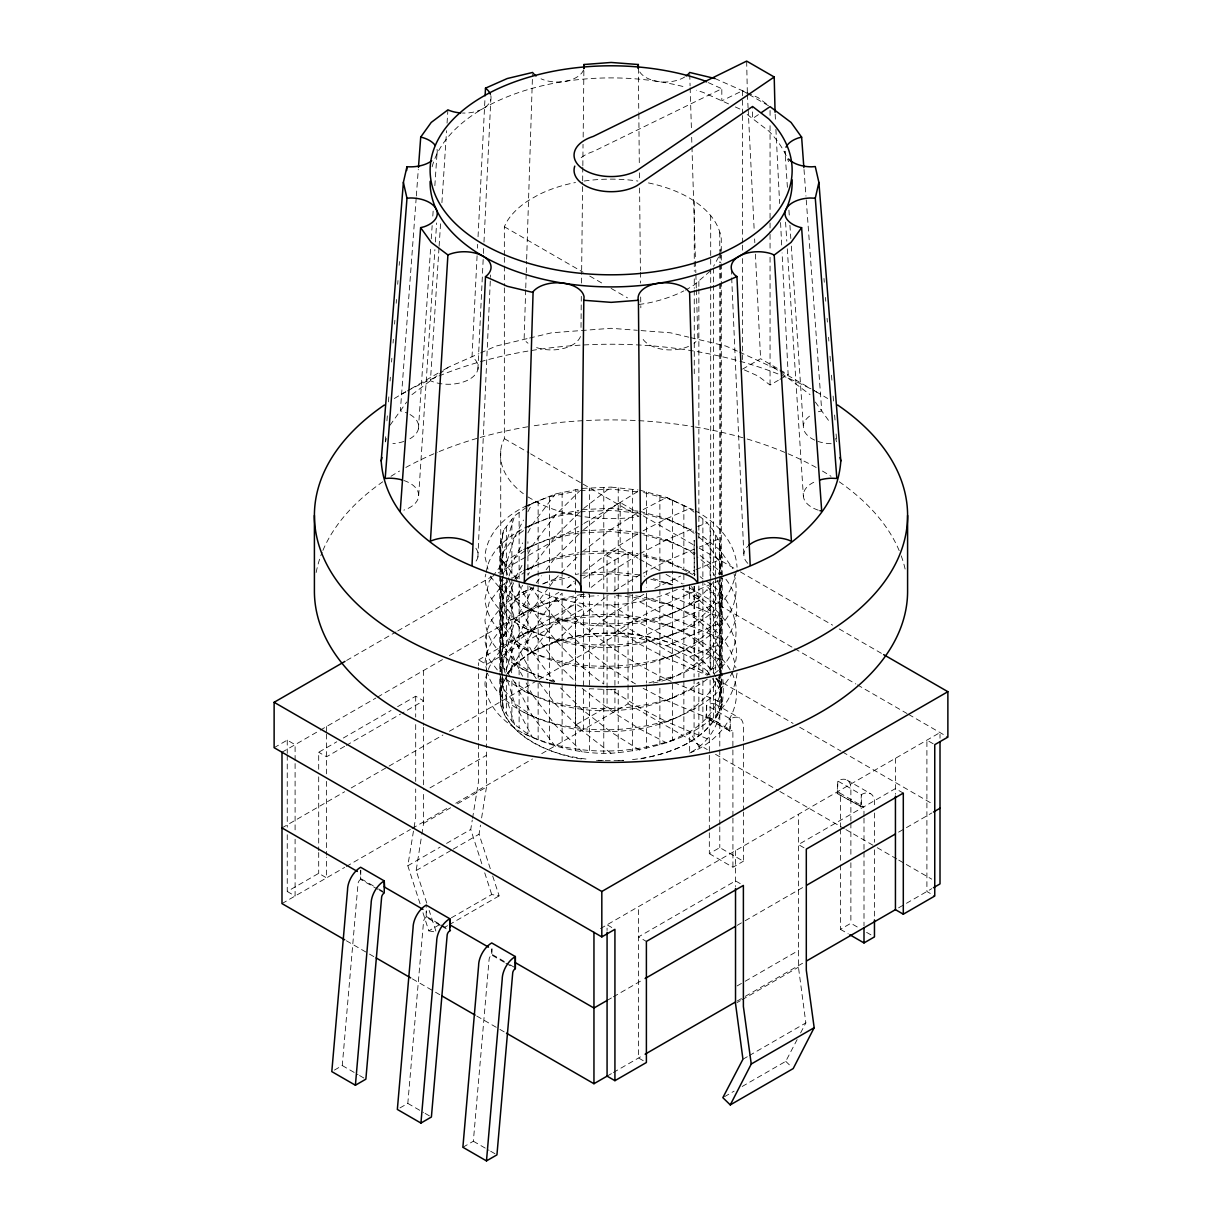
<?xml version="1.0" encoding="UTF-8"?>
<svg xmlns="http://www.w3.org/2000/svg" width="1222" height="1222" viewBox="0 0 1222 1222"><rect width="100%" height="100%" fill="white"/><g stroke="black" fill="none" stroke-linecap="round" stroke-linejoin="round"><path stroke-width="0.75" stroke-dasharray="5 3.75" d="M581.015 327.435L581.305 296.366M581.458 283.061L581.641 272.231M581.657 270.322L582.604 182.353M582.665 180.871L582.772 167.139M582.848 165.642L583.031 144.333M583.169 137.093L583.902 68.325M525.689 289.797L524.116 339.365A29.664 17.123 0 0 0 527.996 343.229M525.75 287.888L526.178 274.553M526.239 272.643L526.606 261.202M526.651 259.293L532.532 74.374M477.894 557.033L490.557 274.965M477.894 369.38L483.362 255.398M483.438 253.504L483.897 244.003M483.988 242.093L490.816 99.608M477.084 255.78L472.028 356.732A29.664 17.123 0 0 1 469.462 379.263A29.664 17.123 0 0 1 430.434 380.745L438.988 248.142M477.466 248.158L477.665 244.354M478.046 236.732L485.027 97.684M732.925 816.174L732.879 732.192A3.712 2.139 -60 0 0 730.282 731.062L705.995 717.772L706.683 705.323L730.282 718.948A18.544 10.708 -60 0 1 743.388 726.51L743.388 810.14M729.595 731.398L730.282 718.948L730.282 731.062L705.995 717.772M864 816.189L863.954 807.864A3.712 2.139 -60 0 0 861.357 806.734L837.085 793.46L837.757 780.995L861.357 794.621A18.544 10.708 -60 0 1 874.463 802.197L874.463 805.787M860.67 807.07L861.357 794.621L861.357 806.734L837.085 793.46M439.11 246.248L440.699 221.625M441.921 202.684L446.565 130.708M447.053 123.132L447.909 109.873M418.672 495.322L434.879 249.639M435.383 242.017L436.636 222.969M418.413 428.861L430.74 246.477M431.259 238.87L432.16 225.581M432.802 216.08L433.321 208.473M434.849 185.683L437.033 153.376M416.198 197.888L400.358 410.806A29.664 17.123 0 0 1 407.063 413.051M416.335 195.994L418.306 169.369M385.297 441.707L385.892 434.131M386.931 420.857L387.389 415.159M388.428 401.885L388.871 396.188M390.078 381.02L390.368 377.231M391.559 362.063L391.865 358.26M393.056 343.092L393.362 339.304M394.553 324.12L394.859 320.332M396.203 303.255L396.493 299.466M397.685 284.298L397.99 280.51M399.182 265.327L399.487 261.539M334.416 1070.09L342.267 1065.553L358.046 883.506A3.712 2.139 -60 0 1 360.643 879.382L360.811 870.186M399.961 1107.926L407.812 1103.405L423.576 921.357A3.712 2.139 -60 0 1 426.188 917.218L426.524 910.94M462.878 1147.275L473.342 1141.241L489.121 959.194A3.712 2.139 -60 0 1 491.718 955.054L492.069 948.776M526.453 507.405L514.676 515.684L503.571 530.287C493.673 581.672 506.275 635.959 536.214 678.638M500.73 579.136C498.5 612.512 506.458 646.942 522.634 676.255M501.295 573.607L503.571 551.473L514.676 515.684M502.609 581.932L499.783 609.595L503.571 646.514L511.896 673.322L511.896 519.35M502.99 578.22L503.571 572.66L514.676 536.87L523.52 520.068M499.966 671.306L503.571 636.234L514.676 600.445L522.634 585.307M426.784 903.195L416.152 870.553L421.559 836.077M421.85 834.275L423.56 823.384L423.56 791.596M490.297 868.674L479.055 834.229L480.49 825.156M481.621 817.9L486.478 787.06L486.478 749.59M420.062 903.73L407.827 865.756L415.694 817.319L415.694 788.954M481.819 863.786L470.745 829.433L472.257 820.115M472.563 818.251L478.612 780.995L478.612 667.487M718.429 574.111C727.319 552.787 717.161 528.164 698.572 515.715M736.27 570.796C727.64 625.038 657.726 643.841 611 647.324C579.885 648.378 549.595 640.359 521.87 626.611C503.647 616.025 486.402 600.139 484.951 577.807L485.806 574.218M719.391 675.674C697.273 725.975 631.27 735.064 582.207 730.771C547.273 723.684 500.027 711.296 487.532 673.337M720.063 672.543C730.114 622.044 665.394 597.94 625.389 594.595M737.049 673.154C729.733 730.496 659.712 749.392 611 753.271C579.885 754.325 549.595 746.306 521.87 732.558C503.647 721.973 486.402 706.087 484.951 683.755C486.998 657.665 509.543 639.488 532.349 630.399C565.511 614.086 603.683 611.443 639.793 617.309C670.359 623.877 703.169 637.029 718.429 666.25C729.503 692.187 711.662 718.643 689.651 731.81L689.651 752.996C719.544 736.881 726.189 704.468 722.217 673.154M733.154 669.9C747.314 633.683 713.969 600.75 682.182 589.31M385.526 441.906L386.305 438.515M719.727 253.886L721.27 247.104M486.234 572.415C488.922 550.587 508.627 535.74 527.11 526.728M503.571 530.287L499.783 546.02L499.783 574.279M500.088 671.84L514.676 621.631L535.251 584.192M503.571 678.607L499.783 694.356L503.571 710.089L514.676 724.692L532.349 737.11L514.676 703.505L503.571 688.903L500.73 677.11M508.566 577.731L499.783 609.595C502.211 638.327 530.867 653.663 555.384 661.667C582.894 669.167 611.703 670.023 639.793 665.44C682.991 655.863 750.094 627.405 733.536 572.263M509.116 575.959L514.676 558.057L522.634 542.935M513.561 582.848C501.616 612.925 495.109 643.261 505.801 674.895M506.351 669.625L514.676 642.818L532.349 609.213L547.319 589.401M504.35 255.398L504.35 226.757L506.351 222.419A110.515 63.804 0 0 1 527.919 200.866L538.138 194.97A110.515 63.804 0 0 1 575.486 182.521M504.35 287.842L504.35 438.652L502.609 442.379A110.515 63.804 0 0 0 523.322 493.673M500.73 688.612L506.351 676.484C480.368 723.363 544.645 754.448 582.207 759.03M718.643 256.987L713.602 266.289M742.197 1086.48L785.761 1061.338L797.111 1039.617M800.609 1032.926L805.848 1022.906L798.44 967.167L798.44 814.295M527.919 511.697L532.349 503.265L555.384 493.948L578.846 489.106M527.919 532.884L532.349 524.452L555.384 493.948M515.562 577.563L522.634 564.121M527.919 554.085L532.349 545.638L555.384 515.134L579.518 491.091M579.518 512.278L555.384 536.321L532.349 566.84L527.919 575.272L527.919 541.713M506.351 526.621L506.351 674.941C525.903 648.393 536.87 615.689 562.12 593.174L562.12 680.715M490.389 576.081C516.448 614.299 567.222 625.924 611 626.122C647.797 623.571 690.262 614.437 712.732 582.527M732.757 671.688C719.575 697.838 692.614 711.296 666.616 721.713L639.793 707.813L611 689.697L589.447 688.719L589.447 752.294M390.047 425.195L406.697 401.992M508.566 673.398C524.773 649.294 555.17 640.496 582.207 634.966C618.638 630.17 656.886 634.096 689.651 651.586C711.128 663.454 729.626 688.612 718.429 713.617C702.696 741.891 669.87 753.455 639.793 759.03M491.534 578.006L489.243 581.046L484.951 598.994C486.998 625.084 509.543 643.261 532.349 652.349L554.421 681.586M492.68 576.494L501.83 564.365L521.87 550.19M536.214 582.909L541.575 575.806M546.158 569.727L555.384 557.507L579.518 533.479M549.61 586.361L555.384 578.693L579.518 554.666M511.896 582.909L503.571 593.846L499.783 630.781L503.571 646.514L514.676 661.117L532.349 673.536L547.96 679.86M710.104 271.147L694.081 285.001A110.515 63.804 0 0 1 685.405 290.103M508.245 672.421C536.55 638.907 583.917 631.438 625.511 633.332C657.864 636.693 692.37 646.224 713.755 672.421M567.466 587.858L574.141 581.214M589.447 685.191L589.447 594.029L582.207 594.366L555.384 621.082L532.349 651.586L514.676 664.004M533.021 651.983L532.349 651.586L555.384 642.268L582.207 615.552L608.113 595.313M719.391 580.572C682.518 596.901 644.086 611.504 611 635.44L582.207 636.738L555.384 642.268M674.04 682.579L718.429 701.26L722.217 704.941L718.429 687.436L722.217 683.755L718.429 680.074L715.649 678.852L715.649 717.513M707.294 679.188C648.851 720.69 562.41 722.339 504.915 678.179M714.442 673.49C748.887 648.118 739.57 599.819 704.422 580.083M689.651 752.996C719.895 741.662 746.642 707.63 732.757 674.636C719.575 648.47 692.614 635.028 666.616 624.61L639.793 638.51L611 635.44M583.658 508.474L611 487.104L637.976 489.976M583.658 529.661L611 508.291L638.342 491.091M582.207 551.977L611 529.477L638.342 512.278M583.658 572.033L611 550.679L638.342 533.464M582.207 636.738L611 614.238L646.514 592.639L646.514 683.037M411.967 394.63L437.965 375.078M439.462 373.947L448.489 367.15L478.902 353.677M506.458 582.283L501.83 585.567L489.243 602.232L484.951 620.18C486.998 646.285 509.543 664.463 532.349 673.536M512.629 577.93L521.87 571.377M514.676 724.692L503.571 688.903L499.783 651.968L503.571 615.048L514.676 600.445L532.349 588.026C509.543 597.1 486.998 615.277 484.951 641.382L489.243 659.33L497.262 669.931M582.207 594.366C543.805 601.56 491.091 617.202 484.951 662.568L487.089 671.535M527.919 506.382L532.349 503.265L528.851 504.778M523.52 530.669L514.676 536.87L503.571 551.473L499.783 567.207L501.478 574.294M527.919 527.568L532.349 524.452L555.384 515.134L578.846 510.292M524.986 550.817L514.676 558.057L503.571 572.66L499.783 588.393L503.571 604.142L514.676 618.744L532.349 652.349M527.919 548.754L532.349 545.638L555.384 536.321L578.846 531.478M514.676 579.243L524.986 572.003M527.919 569.956L532.349 566.84L555.384 557.507L578.846 552.68M532.349 609.213L514.676 621.631L503.571 636.234L499.783 651.968L503.571 667.701L510.781 677.187M532.349 630.399L514.676 642.818L503.571 657.421L499.783 694.356L499.783 673.154M758.404 114.624L752.584 118.61L752.584 106.497M638.342 554.651L611 571.865L589.447 588.714L589.447 488.082M613.887 591.234L639.793 574.936L644.834 576.31M401.274 394.385L409.416 389.681M411.05 388.749L441.982 370.908M443.617 369.976L448.489 367.15M742.533 369.12L760.603 358.703L778.429 368.983M744.259 369.884L758.037 375.994L770.059 385.037L778.292 380.302M779.926 379.339L788.159 374.604L782.08 252.939M346.636 660.43L396.065 631.896M397.715 630.949L491.641 576.708M498.24 572.904L582.283 524.391M583.917 523.444L620.18 502.502L641.581 514.874M274.125 747.696L287.246 740.135L295.098 744.672L295.098 761.703M607.074 687.925L607.074 555.491L620.18 547.914L637.945 558.179M281.992 752.248L318.698 731.046M320.271 730.145L375.887 698.037M377.522 697.09L442.914 659.33M449.375 655.603L558.821 592.426M567.039 587.675L575.257 582.925M583.474 578.189L628.047 552.451L628.047 703.811L540.735 754.218M318.698 769.264L318.698 752.248L336.783 741.8M343.351 738.012L391.04 710.486M397.608 706.683L415.694 696.235L423.56 700.786L402.191 713.129M478.612 659.911L575.608 603.912L583.474 608.464L486.478 664.463L478.612 659.911L478.612 665.593M344.65 746.337L326.564 756.785L318.698 752.248M346.284 745.389L400.541 714.076M281.992 827.92L344.65 791.749M351.218 787.946L442.914 735.018M449.375 731.291L537.436 680.44M539.085 679.493L628.047 628.139L708.913 674.834M430.007 787.869L486.478 755.272M287.246 834.733L287.246 891.495L318.698 873.333L326.564 877.87L326.564 857.05M575.608 603.912L575.608 724.997L607.074 706.835L614.926 711.372L614.926 595.969M281.992 903.593L344.65 867.421M346.284 866.474L410.409 829.463M412.058 828.516L449.375 806.963M455.821 803.236L532.502 758.969M423.56 823.384L450.979 807.543M457.44 803.816L486.478 787.06M407.827 865.756L440.088 847.136M446.549 843.409L470.745 829.433M416.152 870.553L451.636 850.069M453.255 849.137L479.055 834.229M422.98 912.758L428.8 930.843L440.088 924.321M451.392 917.798L491.718 894.519L499.156 895.863L492.665 875.93M444.304 927.529L447.542 925.68M449.146 924.749L499.156 895.863M709.325 832.824L709.325 853.643L719.789 847.594L743.388 861.22L743.388 812.034M600.521 928.567L940.008 732.574L940.008 738.241M709.325 853.643L732.925 867.269L743.388 861.22M607.074 1000.467L611.779 997.732M613.352 996.831L643.459 979.448M737.141 925.375L743.587 921.648M745.206 920.716L803.373 887.126M898.582 832.151L904.876 828.531M906.449 827.615L931.806 812.981M737.141 985.91L743.587 982.183M745.206 981.251L798.44 950.517M840.4 864.993L840.4 929.316L850.879 923.282L858.73 927.819M607.074 1076.139L611.779 1073.42M613.352 1072.504L643.459 1055.136M737.141 1001.047L743.587 997.32M745.206 996.388L803.373 962.799M898.582 907.839L904.876 904.204M906.449 903.302L931.806 888.654M737.141 1002.559L740.364 1000.696M741.983 999.764L798.44 967.167M742.945 1059.23L747.772 1056.434M749.392 1055.503L805.848 1022.906M724.447 1096.73L734.132 1091.139M643.154 509.62L666.616 497.476L693.607 509.986M643.154 530.806L666.616 518.663L689.651 508.566L694.081 512.125M639.793 553.749L666.616 539.849L694.081 527.996M643.154 573.194L666.616 561.035L694.264 549.106M654.87 588.317L680.593 576.097M747.375 93.544L742.518 90.734L721.82 100.846L721.82 88.732L593.296 151.528A37.072 21.4 0 0 0 579.427 159.196M529.401 586.697C574.264 610.664 631.362 610.526 677.309 589.416M611 604.936L639.793 623.052L666.616 636.952C692.416 626.886 720.323 608.067 722.217 577.807L722.217 671.397M582.207 603.637L611 626.122L639.793 644.238L666.616 658.139C692.416 648.072 720.323 629.254 722.217 598.994C720.827 581.932 711.372 566.366 697.136 556.942M653.205 682.976C697.945 675.751 749.651 624.671 704.361 583.933M643.154 688.368L666.616 700.512L689.651 689.422L698.862 682.029L698.862 735.461M639.793 601.866L666.616 615.751L700.13 600.124L691.56 586.514M555.384 598.093C586.514 632.4 624.87 659.483 666.616 679.325C709.127 666.754 762.116 621.112 723.317 576.051M480.613 352.914L496.086 346.07L527.767 338.494M685.313 574.035L694.264 570.307M666.616 624.61L718.429 602.675L722.217 598.994L718.429 595.313L707.324 590.486M639.793 638.51L666.616 645.796L718.429 623.877L722.217 620.18L718.429 616.499L666.616 594.564M527.11 505.526C506.427 515.058 486.738 532.548 484.951 556.621L487.96 569.177M528.851 525.964L532.349 524.452M527.11 547.914L532.349 545.638M527.11 569.101L532.349 566.84M718.429 539.116L699.427 547.059M700.13 600.124L689.651 604.676L689.651 583.474M666.616 645.796L689.651 656.886L707.324 671.077L718.429 666.25L722.217 662.568L718.429 658.872L666.616 636.952M525.353 506.382L547.975 497.125L578.373 490.74M525.353 527.568L547.975 518.311L578.373 511.926M523.612 549.472L547.975 539.498L578.373 533.113M523.612 570.659L547.975 560.684L578.373 554.299M521.87 592.563L532.303 588.286M542.751 584.024L547.975 581.886L569.437 577.364M521.87 613.75L547.975 603.072L578.373 596.687L598.306 595.71M521.87 634.936C568.933 611.917 624.793 611.489 674.025 627.787M543.057 583.688L555.384 578.693L562.12 577.319M697.701 526.56L707.324 522.741M695.99 569.62L718.429 560.302L722.217 556.621L722.217 574.279M689.651 656.886L718.429 645.063L722.217 641.382C720.751 618.546 703.551 600.277 683.862 590.532M674.025 612.573C624.793 628.887 568.933 628.444 521.87 605.425M674.025 633.775C624.793 650.073 568.933 649.646 521.87 626.611M674.025 654.961C624.793 671.26 568.933 670.832 521.87 647.813M648.989 682.869L674.025 676.148M674.025 697.334C624.793 713.648 568.933 713.205 521.87 690.186M674.025 718.521C624.793 734.834 568.933 734.391 521.87 711.372M674.025 739.722C624.793 756.021 568.933 755.593 521.87 732.558M529.6 338.051L551.519 332.812L611 328.29L637.319 330.291M818.404 411.722L821.734 410.943L806.108 198.01M639.014 304.507L646.514 303.346A110.515 63.804 0 0 0 683.862 290.897M632.553 759.58C667.334 755.517 708.867 741.662 721.27 705.384L721.27 576.876M611 689.697L618.225 688.918L618.225 752.492M618.225 760.664L623.602 760.252M580.19 490.648L611 489.136L638.19 491.947M580.19 511.835L611 510.322L638.19 513.133M580.19 533.021L611 531.524L638.19 534.32M580.19 554.208L611 552.711L638.19 555.506M580.19 575.409L611 573.897L638.19 576.692M582.207 488.403L611 487.104M582.207 509.605L611 508.291L637.976 511.178M582.207 530.791L611 529.477L637.976 532.364M584.024 551.901L611 550.679L637.976 553.551M596.489 760.664L623.694 760.664M641.076 330.582L670.481 332.812L688.75 337.18M598.398 760.252L603.775 760.664M616.438 595.649C662.08 598.917 726.112 615.537 735.888 667.777M639.793 574.936L611 571.865L582.207 573.164L575.486 574.554L575.486 489.793M585.949 759.03C552.222 754.784 512.614 740.41 500.73 705.384L500.73 576.478M428.8 930.843L436.239 932.187L429.151 910.436M549.763 680.058L555.124 681.189M690.583 337.623L725.914 346.07L737.813 351.34M643.627 492.497L674.025 500.653M643.627 513.683L674.025 521.84L693.607 531.173M643.627 534.885L674.025 543.026L695.242 553.154M643.627 556.071L674.025 564.228L695.242 574.34M650.776 579.182L672.237 584.926M639.793 490.175L666.616 497.476L689.651 508.566M639.793 511.361L666.616 518.663L674.025 521.84M639.793 532.548L666.616 539.849L674.025 543.026M643.154 554.666L666.616 561.035L674.025 564.228M653.205 578.586L672.543 584.773M707.324 738.821L666.616 721.713M553.948 682.273L549.61 680.517L549.61 588.118M521.87 668.999L547.975 679.676M666.616 603.424L674.025 606.601M718.429 722.446L666.616 700.512M666.616 615.751L718.429 637.685L722.217 641.382L718.429 658.872L707.324 675.247L666.616 658.139M666.616 679.325L672.39 681.861L672.39 740.12M715.007 78.529L758.037 97.592L768.562 105.504M739.509 352.089L778.383 369.976M708.302 82.622L721.82 88.732M728.587 103.901L703.23 92.429A181.009 104.512 0 0 0 696.387 90.214M735.354 106.971L740.425 109.262M695.242 510.765C716.703 521.962 735.461 542.018 737.049 567.207M695.242 531.952L700.13 534.289L720.17 550.251L732.757 568.688M666.616 518.663L689.651 529.752L694.081 533.311M666.616 539.849L689.651 550.939L694.264 554.635M666.616 561.035L692.599 574.508M666.616 582.237L672.39 585.017L672.39 570.873M748.994 94.476L768.439 105.703M780.048 369.915L788.159 374.604M780.018 370.908L810.95 388.749M812.584 389.681L820.726 394.385M504.35 226.757L583.169 272.277M589.737 276.065L602.874 283.641M611.092 288.392L627.512 297.878M643.23 515.821L697.563 547.196M699.213 548.143L738.745 570.964M740.379 571.911L832.594 625.145M839.193 628.948L883.643 654.625M504.35 438.652L528.973 452.873M530.623 453.836L581.535 483.225M583.169 484.172L639.014 516.402L632.553 517.41A110.515 63.804 0 0 1 584.147 516.723M639.595 559.126L659.406 570.567M666.005 574.371L682.502 583.902M689.116 587.721L793.093 647.752M794.758 648.699L855.828 683.969M857.477 684.916L906.999 713.511M908.649 714.458L947.875 737.11M527.919 496.896L538.138 502.792A110.515 63.804 0 0 0 582.405 516.463M607.074 555.491L614.926 560.027L614.926 594.075M933.18 743.77L926.902 740.135L926.902 891.495L934.754 896.032M715.527 678.638L793.093 723.424M799.707 727.243L840.965 751.072M842.615 752.019L931.744 803.48M903.302 793.109L895.436 788.572L798.44 844.57L806.306 849.107M715.955 704.407L739.554 718.032M847.029 780.079L870.629 793.704M708.546 717.253L732.131 730.878M839.621 792.925L863.206 806.551M628.047 703.811L707.263 749.56M715.527 754.325L778.246 790.527M779.896 791.489L844.265 828.653M845.914 829.601L875.624 846.754M877.274 847.717L897.085 859.142M898.735 860.105L931.744 879.153M575.608 724.997L583.474 729.534L583.474 689.804M866.597 932.355L874.463 936.892M840.4 929.316L848.267 933.852M740.242 883.613L735.522 880.894L638.526 936.892L646.392 941.429M611.779 927.513L607.074 924.779L607.074 930.461M361.33 878.939L377.063 888.012M378.637 888.929L384.915 892.549M426.86 916.775L439.446 924.031M441.02 924.947L447.313 928.583M492.405 954.611L508.138 963.684M509.711 964.601L516.005 968.236M377.949 889.372L360.643 879.382L360.643 870.293M379.523 890.273L384.243 893.007M440.332 925.39L426.188 917.218L426.188 905.105M441.906 926.307L446.626 929.026M504.304 962.325L491.718 955.054L491.718 949.005M505.877 963.226L512.171 966.862M643.246 1060.696L638.526 1057.977L638.526 906.617M287.246 891.495L295.098 896.032L295.098 839.27M346.376 940.757L367.822 953.145M369.472 954.107L374.436 956.963M412.394 978.883L433.856 991.271M435.506 992.218L440.455 995.09M476.763 1016.047L498.225 1028.435M499.874 1029.382L504.823 1032.254M342.267 1065.553L358 1074.642M359.574 1075.543L365.867 1079.179M407.812 1103.405L423.53 1112.478M425.103 1113.395L431.397 1117.015M473.342 1141.241L489.075 1150.314M490.648 1151.231L496.942 1154.866M635.455 683.892C594.625 660.231 558.668 628.093 532.349 588.775M639.793 750.201L611 732.07L582.207 709.585L558.087 685.542M502.609 573.683L499.783 546.02L503.571 561.753L514.676 576.356L519.121 579.472M603.775 593.388L603.775 684.045C575.623 663.958 551.855 638.449 532.349 609.961C520.694 602.385 507.924 593.861 502.929 580.313M575.486 579.885L575.486 681.677L555.384 661.667L532.349 631.163L514.676 618.744L503.571 582.94M511.896 721.026L511.896 678.638L514.676 682.304L532.349 694.722L555.384 725.242L582.207 751.958M555.384 746.428L532.349 715.924L514.676 703.505L506.916 678.47M773.511 367.15L779.59 371.732M781.118 372.878L810.033 394.63M747.177 114.456L768.806 131.075A181.009 104.512 0 0 1 788.557 161.686M582.207 688.398L611 710.883L639.793 728.999L666.616 742.9L689.651 731.81L700.13 748.46M611 753.271L582.207 730.771L555.384 704.055L538.138 681.204L538.138 739.447M700.13 555.475L720.17 571.438L722.263 574.508M700.13 576.677L703.001 578.953M698.572 536.916L707.324 543.927L718.429 560.302L721.27 573.408M785.761 1061.338L790.71 1066.164M815.349 402.053L829.921 422.354M707.324 671.077L711.357 677.019M712.365 678.515L718.429 687.436M514.676 576.356L517.334 581.428M519.121 584.803L532.349 609.961M532.349 631.163L514.676 597.558L508.566 577.869M526.163 682.945L532.349 694.722M514.676 682.304L532.349 715.924M716.398 678.103L721.27 688.612M484.722 872.829L491.718 894.519M503.571 561.753L508.016 576.097M835.68 438.423L836.444 441.784M500.165 676.866L503.571 710.089M823.979 278.463L824.285 282.267M825.461 297.435L825.751 301.223M827.08 318.3L827.386 322.089M828.562 337.257L828.852 341.06M830.043 356.228L830.486 361.911M831.51 375.185L831.953 380.882M833.129 396.05L833.572 401.748M834.611 415.022L835.054 420.704M836.092 433.978L836.673 441.57M804.015 169.507L805.97 196.116M787.396 187.287L784.998 151.222A26.808 15.474 0 0 0 787.411 157.775M788.923 210.062L789.427 217.653M789.931 225.245L790.817 238.534M791.321 246.126L803.328 426.478M785.563 222.129L786.8 241.177M787.289 248.799L803.404 496.483M775.16 114.181L775.542 121.772M775.909 129.379L779.621 203.524M780.568 222.526L781.698 245.332M747.329 92.567L746.657 61.1M747.421 94.476L748.078 107.78M748.185 109.674L754.249 231.34M754.631 238.932L754.814 242.735M755.395 254.145L760.603 358.703M731.306 269.13L743.847 554.803M689.727 74.374L690.079 85.815M690.14 87.724L691.438 129.654M691.667 137.292L691.896 144.914M691.957 146.823L695.425 259.293M695.486 261.202L695.837 272.643M695.883 274.553L696.296 287.888M696.357 289.797L697.884 339.365A29.664 17.123 0 0 1 694.004 343.229M638.358 68.325L638.77 112.348M638.831 113.936L639.32 165.642M639.442 172.852L639.488 180.871M639.595 188.051L640.404 270.322M640.42 272.231L640.588 283.061M640.679 296.977L640.832 307.776M895.436 758.297L895.436 794.239M874.463 812.981L874.463 842.294M874.463 849.87L874.463 917.982M864 818.083L864 850.237M864 852.131L864 925.909M850.879 821.108L850.879 788.572A18.544 10.708 -60 0 0 837.757 780.995L837.757 793.109A3.712 2.139 -60 0 1 840.369 794.239L840.4 827.157M850.879 823.002L850.879 855.171M850.879 862.732L850.879 923.282M840.4 829.051L840.4 863.099M770.059 110.454L770.059 118.076M770.059 125.713L770.059 221.045M770.059 222.954L770.059 232.486M770.059 234.395L770.059 249.655M770.059 257.277L770.059 385.037M742.533 90.718L742.533 98.356M742.533 100.265L742.533 113.6M742.533 115.51L742.533 243.27M742.533 245.179L742.533 250.907M742.533 258.529L742.533 359.589M735.522 850.619L735.522 886.576M732.925 818.068L732.925 867.269M721.27 575.119L721.27 238.764C718.444 218.341 701.214 203.875 683.862 194.97A110.515 63.804 0 0 0 646.514 182.521M720.736 253.244L720.736 262.761M720.736 264.655L720.736 281.793M720.736 283.687L720.736 574.523M720.736 576.356L720.736 669.412M720.736 673.093L720.736 703.505M719.758 232.088L719.758 251.182M719.758 253.091L719.758 262.638M719.758 264.548L719.758 281.732M719.758 283.641L719.758 575.027M719.758 580.206L719.758 672.344M719.758 674.07L719.758 686.153M719.789 824.896L719.789 712.9A18.544 10.708 -60 0 0 706.683 705.323L706.683 717.436A3.712 2.139 -60 0 1 709.279 718.567L709.325 753.363M719.789 826.79L719.789 847.594M719.391 543.5L719.391 575.043M719.391 576.815L719.391 672.146M719.391 674.116L719.391 709.447M715.649 535.007L715.649 575.623M715.649 577.38L715.649 673.566M713.602 268.198L713.602 283.458M713.602 285.368L713.602 575.516M713.602 581.229L713.602 672.833M713.602 677.966L713.602 720.354M710.7 215.53L710.7 266.931M710.7 268.84L710.7 284.069M710.7 285.963L710.7 669.61M710.104 526.85L710.104 671.138M710.104 679.982L710.104 725.211M709.325 755.257L709.325 830.929M702.879 519.182L702.879 673.49M702.879 680.578L702.879 732.436M698.862 281.396L698.862 287.109M698.862 289.003L698.862 538.276M698.862 585.857L698.862 676.957M694.264 200.988L694.264 259.828M694.264 261.722L694.264 271.223M694.264 278.815L694.264 288.3M694.264 290.194L694.264 373.703M694.264 540.414L694.264 575.837L694.081 540.368M694.264 586.27L694.264 655.068M694.081 586.27L694.081 677.049M694.081 678.821L694.081 739.066M683.862 505.771L683.862 569.345M683.862 574.661L683.862 583.49M683.862 585.246L683.862 679.844M683.862 681.601L683.862 734.59M672.39 500.256L672.39 569.116M672.39 586.774L672.39 680.089M659.88 495.643L659.88 585.72M659.88 589.248L659.88 681.158M659.88 688.215L659.88 744.733M646.514 492.008L646.514 574.997M646.514 578.525L646.514 587.339M646.514 684.794L646.514 748.368M632.553 489.411L632.553 682.075M632.553 687.39L632.553 750.965M620.18 502.502L620.18 547.914M618.225 487.868L618.225 588.5M618.225 593.831L618.225 683.633M607.074 689.804L607.074 706.835M603.775 487.425L603.775 591.616M603.775 689.361L603.775 752.935M583.474 593.327L583.474 687.925M575.486 687.008L575.486 750.568M562.12 492.558L562.12 587.889M562.12 684.244L562.12 747.818M549.61 496.285L549.61 584.59M549.61 682.288L549.61 744.091M538.138 500.928L538.138 583.902M538.138 585.689L538.138 679.417M527.919 585.659L527.919 677.477M527.919 679.233L527.919 733.994M519.121 512.568L519.121 674.85M519.121 681.907L519.121 727.808M506.351 676.698L506.351 713.755M504.35 257.307L504.35 285.933M502.609 534.228L502.609 574.844M502.609 576.616L502.609 672.574M502.609 674.33L502.609 706.133M500.73 450.658L500.73 574.707M499.783 576.036L499.783 671.397M486.478 634.187L486.478 672.024M486.478 673.918L486.478 747.696M423.56 670.511L423.56 725.379M423.56 727.273L423.56 789.702M415.694 696.235L415.694 717.054M415.694 724.615L415.694 781.377M326.564 726.51L326.564 732.192M326.564 734.086L326.564 773.816M326.564 781.377L326.564 855.171M318.698 776.841L318.698 850.619M318.698 852.513L318.698 873.333M295.098 763.597L295.098 831.708M287.246 740.135L287.246 753.378M287.246 755.272L287.246 827.157M316.162 572.522A296.595 171.233 0 0 1 322.165 552.222M322.913 550.404A296.595 171.233 0 0 1 382.761 481.789M390.979 476.305A296.595 171.233 0 0 1 399.533 471.066M405.857 467.461A296.595 171.233 0 0 1 437.4 452.293M439.172 451.575A296.595 171.233 0 0 1 478.413 437.965M480.185 437.461A296.595 171.233 0 0 1 530.44 426.341M534.243 425.745A296.595 171.233 0 0 1 693.47 426.661M695.364 426.982A296.595 171.233 0 0 1 745.374 438.484M747.146 439.003A296.595 171.233 0 0 1 786.357 453.041M788.098 453.774A296.595 171.233 0 0 1 816.143 467.461M822.467 471.066A296.595 171.233 0 0 1 831.021 476.305M839.239 481.789A296.595 171.233 0 0 1 900.553 554.024M901.225 555.857A296.595 171.233 0 0 1 905.838 572.522M394.37 398.509A296.595 171.233 0 0 1 405.857 391.788M407.415 390.933A296.595 171.233 0 0 1 738.21 360.78M740.013 361.269A296.595 171.233 0 0 1 814.585 390.933M816.143 391.788A296.595 171.233 0 0 1 827.63 398.509M688.536 346.391A29.664 17.123 0 0 1 641.519 336.508M580.481 336.508A29.664 17.123 0 0 1 533.464 346.391M409.981 414.518A29.664 17.123 0 0 1 407.063 440.21M403.84 441.463A29.664 17.123 0 0 1 392.888 443.617M403.84 480.49A29.664 17.123 0 0 1 403.84 510.139M475.893 548.25A29.664 17.123 0 0 1 475.893 561.356M747.818 563.357A29.664 17.123 0 0 1 747.818 546.234M818.251 510.17A29.664 17.123 0 0 1 816.433 481.101M831.174 443.723A29.664 17.123 0 0 1 817.915 441.386M814.707 440.119A29.664 17.123 0 0 1 812.218 414.411M684.671 77.001A26.808 15.474 0 0 1 657.971 81.492A26.808 15.474 0 0 1 638.724 69.898M583.536 69.898A26.808 15.474 0 0 1 541.041 78.819M490.816 95.576A26.808 15.474 0 0 1 462.466 113.035M437.033 149.344A26.808 15.474 0 0 1 435.231 157.287M432.145 166.803A181.009 104.512 0 0 1 685.741 87.19M584.147 181.039A110.515 63.804 0 0 1 637.853 181.039"/><path stroke-width="1.5" d="M583.902 68.325L583.948 64.522L611.137 62.459L638.327 64.522L638.358 68.325M583.811 300.276L580.771 591.356L581.076 587.69A29.664 17.123 0 0 0 556.743 572.278A29.664 17.123 0 0 0 524.666 581.855L524.253 582.619L533.098 291.676A26.808 15.474 0 0 1 562.089 283.03A26.808 15.474 0 0 1 584.07 296.961L583.811 300.276L611.137 302.353L638.419 300.276L640.97 590.837A29.664 17.123 0 0 1 660.002 573.118A29.664 17.123 0 0 1 694.57 579.152L697.777 582.604L689.59 292.364L686.672 289.232A26.808 15.474 0 0 0 655.42 283.779A26.808 15.474 0 0 0 638.22 299.802L638.419 300.276M472.028 565.221L485.501 276.646A26.808 15.474 0 0 0 483.179 256.269A26.808 15.474 0 0 0 447.909 254.94L431.213 242.384L420.628 227.628L423.866 226.849A26.808 15.474 0 0 0 436.361 209.436A26.808 15.474 0 0 0 410.455 197.964L406.987 198.239L385.174 478.489L389.008 478.199A29.664 17.123 0 0 1 402.145 479.956M485.119 95.79L485.501 88.167L507.252 78.529L532.593 72.465A26.808 15.474 0 0 0 536.091 75.963M447.909 254.94L430.434 541.209A29.664 17.123 0 0 1 472.028 544.37M400.266 510.995L420.628 227.628M418.459 167.475L420.719 137.063L431.213 122.429L447.909 109.873A26.808 15.474 0 0 0 460.725 112.943M788.465 158.982A26.808 15.474 0 0 0 811.561 166.834L815.273 166.574L818.893 182.399L840.812 460.969C837.788 504.029 808.048 532.838 773.511 554.803C723.561 581.565 667.258 592.41 611 593.663C554.742 592.41 498.439 581.565 448.489 554.803C413.953 532.838 384.212 504.029 381.188 460.969L403.382 182.399L406.957 166.711A26.808 15.474 0 0 0 431.733 160.785M406.651 170.5L406.957 166.711M355.403 1085.228L371.121 903.593A18.544 10.708 -60 0 1 384.243 880.894L360.643 867.269A18.544 10.708 -60 0 0 347.537 889.983L331.804 1071.602L355.403 1085.228L365.867 1079.179L381.631 897.131A3.712 2.139 -60 0 1 384.243 893.007L384.243 880.894L384.579 886.729M420.933 1123.064L436.666 941.429A18.544 10.708 -60 0 1 449.772 918.73L426.188 905.105A18.544 10.708 -60 0 0 413.067 927.819L397.349 1109.439L420.933 1123.064L431.397 1117.015L447.176 934.967A3.712 2.139 -60 0 1 449.772 930.843L450.46 930.4M486.478 1160.9L502.211 979.28A18.544 10.708 -60 0 1 515.317 956.566L491.718 942.941A18.544 10.708 -60 0 0 478.612 965.655L462.878 1147.275L486.478 1160.9L496.942 1154.866L512.721 972.819A3.712 2.139 -60 0 1 515.317 968.679L515.317 956.566L515.317 968.679M381.188 460.969L381.967 457.502M819.794 479.986A29.664 17.123 0 0 1 830.96 478.23L836.841 478.444L815.288 198.193L818.893 182.399M735.522 888.455L735.522 1003.491L742.945 1059.23L722.844 1097.662L730.282 1104.902L751.255 1064.026L814.173 1027.702L806.306 970.192L806.306 849.107L903.302 793.109L903.302 914.193L895.436 909.657L806.657 960.904M814.173 1027.702L793.2 1068.578L730.282 1104.902M430.129 181.345A181.009 104.512 0 0 0 585.689 285.872A181.009 104.512 0 0 0 785.502 210.474A26.808 15.474 0 0 0 800.028 227.353L801.617 227.659L791.062 242.384L774.213 255.047L791.413 541.331L788.343 539.971A29.664 17.123 0 0 0 748.842 545.287M761.321 112.623L770.059 106.635L791.062 122.429L801.632 137.185L803.862 167.597M774.213 77.001L636.784 170.622A37.072 21.4 0 0 1 581.244 167.826A37.072 21.4 0 0 1 593.296 136.406L746.657 61.1L774.213 77.001L775.069 112.271M506.473 1033.201L593.953 1083.715L607.074 1076.139L614.926 1080.676L614.926 929.331L601.82 936.892L274.125 747.696L274.125 702.299L344.986 661.392M274.125 702.299L601.82 891.48L947.875 691.698L947.875 737.11L934.754 744.672L934.754 896.032L903.302 914.193M607.074 1000.467L593.953 1008.028L515.317 962.631M645.109 978.501L735.522 926.307M806.657 885.232L895.436 833.969M933.455 812.034L940.008 808.246M645.109 1054.189L735.522 1001.979M933.455 887.707L940.008 883.918L940.008 742.029M614.926 1080.676L646.392 1062.514L646.392 941.429L743.388 885.431L743.388 1006.516L751.255 1064.026M849.84 934.769L864 942.941L874.463 936.892L874.463 919.876M750.171 565.129L736.942 276.569L715.007 286.284L689.59 292.364M801.632 137.185L798.623 137.887A26.808 15.474 0 0 0 785.975 147.22M815.288 198.193L809.972 198.01A26.808 15.474 0 0 0 785.502 210.474M819.947 510.689L821.703 511.04L801.617 227.659M715.007 78.529L689.682 72.465A26.808 15.474 0 0 1 686.168 75.963M532.716 292.364L507.252 286.284L485.501 276.646M774.213 255.047L771.449 253.809A26.808 15.474 0 0 0 739.081 256.269A26.808 15.474 0 0 0 734.819 274.965L736.942 276.569M706.606 81.859L703.23 80.331A181.009 104.512 0 0 0 433.199 151.1A181.009 104.512 0 0 0 640.756 273.392A181.009 104.512 0 0 0 768.806 118.962L752.584 106.497L636.784 185.759A37.072 21.4 0 0 1 593.312 189.059A37.072 21.4 0 0 1 574.768 166.116M883.643 654.625L947.875 691.698M281.992 827.92L357.359 871.439M384.243 886.943L422.949 909.305M449.772 924.779L488.495 947.142M344.726 939.81L281.992 903.593L281.992 752.248M376.086 957.911L410.745 977.936M442.104 996.037L475.114 1015.1M840.018 457.471L840.812 460.969M403.382 182.399L406.987 198.239M450.292 927.483L449.772 918.73L449.772 930.843M907.595 515.455L907.595 591.143A296.595 171.233 0 0 1 611 762.375A296.595 171.233 0 0 1 314.405 591.143L314.405 515.455M895.436 796.133L895.436 909.657M864 927.803L864 942.941M607.074 932.355L607.074 1076.139M601.82 891.48L601.82 936.892M593.953 932.355L593.953 1083.715M837.62 405.001A296.595 171.233 0 0 1 814.753 639.9A296.595 171.233 0 0 1 407.247 639.9A296.595 171.233 0 0 1 384.38 405.001M638.327 68.569A26.808 15.474 0 0 1 638.327 64.522M583.948 64.522A26.808 15.474 0 0 1 583.948 68.569M485.501 88.167A26.808 15.474 0 0 1 490.404 94.247M420.719 137.063A26.808 15.474 0 0 1 435.231 145.433M792.1 179.848A181.009 104.512 0 0 1 786.311 208.733"/></g></svg>
